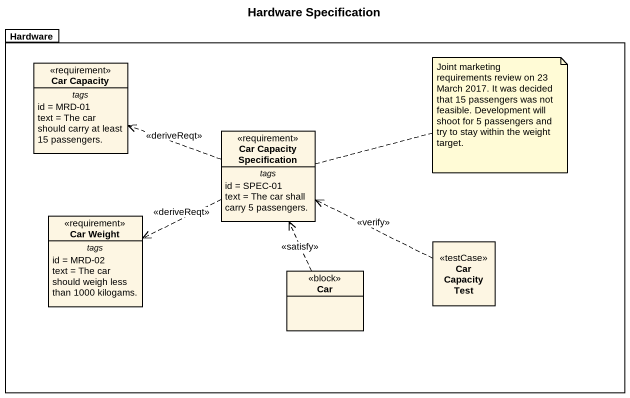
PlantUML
@startuml
title Hardware Specification
hide circle
hide empty members
package Hardware {
  class "Car Capacity" as Car_Capacity <<requirement>> {
    -- tags --
    id = MRD-01
    text = The car should carry at least 15 passengers.
  }
  class "Car Capacity Specification" as Car_Capacity_Specification <<requirement>> {
    -- tags --
    id = SPEC-01
    text = The car shall carry 5 passengers.
  }
  class "Car Weight" as Car_Weight <<requirement>> {
    -- tags --
    id = MRD-02
    text = The car should weigh less than 1000 kilogams.
  }
  class Car <<block>>
  class "Car Capacity Test" as Car_Capacity_Test <<testCase>>
}
Car_Capacity_Specification .left.> Car_Capacity : <<deriveReqt>>
Car_Capacity_Specification .left.> Car_Weight : <<deriveReqt>>
Car .up.> Car_Capacity_Specification : <<satisfy>>
Car_Capacity_Test .left.> Car_Capacity_Specification : <<verify>>
note right of Car_Capacity_Specification : Joint marketing requirements review on 23 March 2017. It was decided that 15 passengers was not feasible. Development will shoot for 5 passengers and try to stay within the weight target.
@enduml
